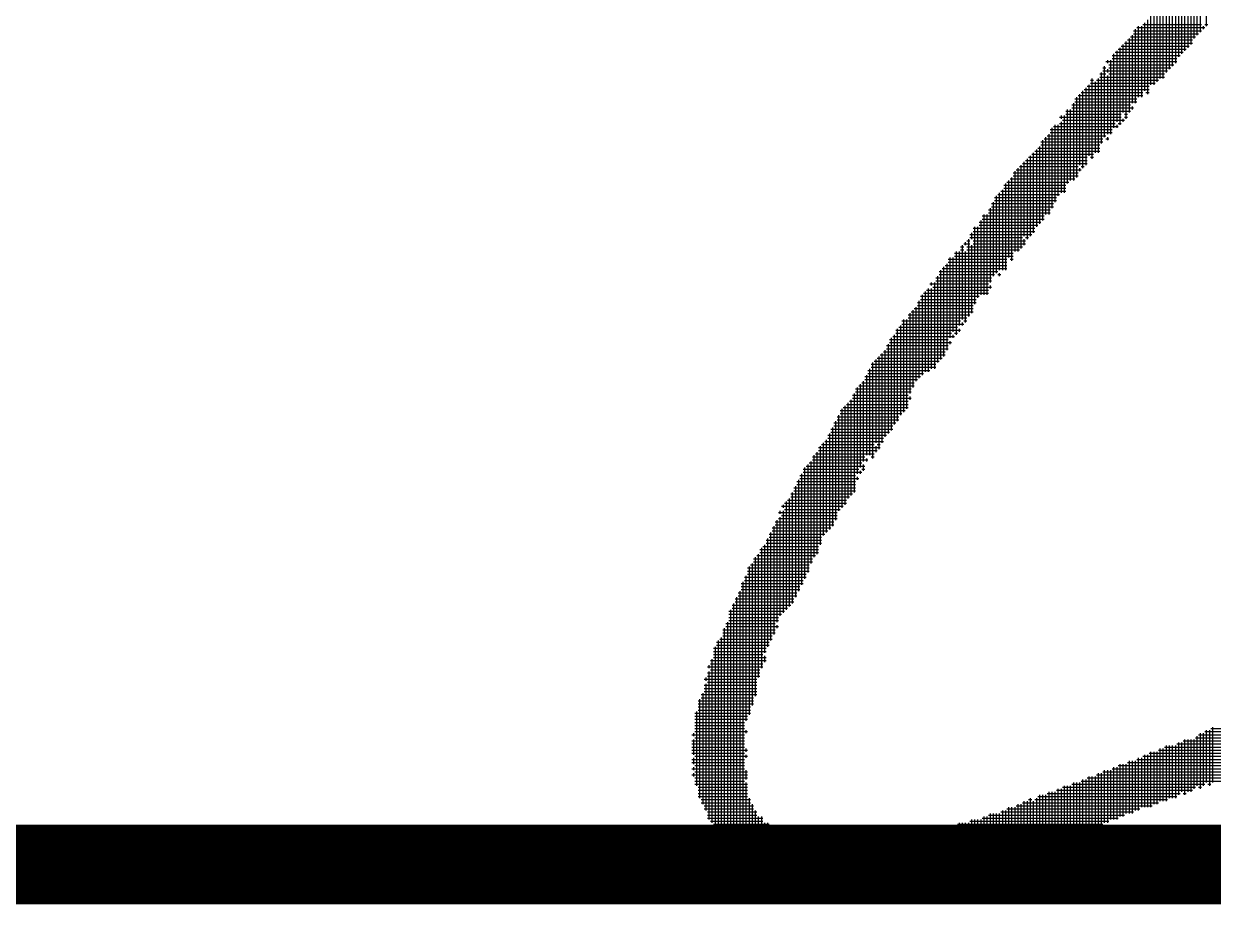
# Model space of a CAD drawing. Header units: feet. Extents: x 0 to 169200, y 0 to 119800.
# Drawn here: x 114806 to 115405, y 6180 to 6623 of the extents above; entities that cross this region are included whole.
import ezdxf
from ezdxf.enums import TextEntityAlignment as Align

# ---------------------------------------------------------------- set-up
doc = ezdxf.new("R2010")
doc.units = ezdxf.units.FT
doc.header["$LTSCALE"] = 1100
doc.header["$MEASUREMENT"] = 0
for name, color, linetype in [('CX-BORD-LIN1', 4, 'CONTINUOUS'), ('CX-BORD-LIN2', 3, 'CONTINUOUS'), ('CX-BORD-TEX2', 7, 'CONTINUOUS'), ('CX-BORD-TEX3', 6, 'CONTINUOUS'), ('CX-MISC', 2, 'CONTINUOUS')]:
    doc.layers.add(name, color=color, linetype=linetype)
doc.styles.add('TB_TEXT', font='')
doc.styles.add('TB_WBTXT', font='')
doc.styles.add('TB_WMTXT', font='')
doc.styles.get('TB_TEXT').set_extended_font_data('DotumChe')
doc.styles.get('TB_WBTXT').set_extended_font_data('Dotum')
doc.styles.get('TB_WMTXT').set_extended_font_data('DotumChe')

# ---------------------------------------------------------------- blocks, each defined once
blk = doc.blocks.new('CXBLKA1-KHCA')
at = {"layer": 'CX-BORD-LIN1', "const_width": 0.2}
blk.add_lwpolyline([(558, 6), (270, 6)], dxfattribs=at)
at = {"layer": 'CX-BORD-LIN1', "style": 'TB_TEXT'}
for tag, p in [('TR_RCON5', (342.3033, 33)), ('TR_RCON4', (342.3033, 27)), ('TR_RCON3', (342.3033, 21)), ('TR_RCON2', (342.3033, 15)), ('TR_RCON1', (342.3033, 9))]:
    blk.add_attdef(tag, text='', height=3.5, dxfattribs=at).set_placement(p, align=Align.MIDDLE_LEFT)
for tag, height, p in [('TR_DGN5', 3.5, (451.1185, 33)), ('TR_CHK5', 3.5, (491.1185, 33)), ('TR_RDAT5', 3.5, (317.5, 33)), ('TR_APP5', 3.5, (531.1185, 33)), ('TR_RNUM5', 3, (285.1051, 32.6366)), ('TR_DGN4', 3.5, (451.1185, 27)), ('TR_CHK4', 3.5, (491.1185, 27)), ('TR_RDAT4', 3.5, (317.5, 27)), ('TR_APP4', 3.5, (531.1185, 27)), ('TR_RNUM4', 3, (285.1051, 26.6366)), ('TR_DGN3', 3.5, (451.1185, 21)), ('TR_CHK3', 3.5, (491.1185, 21)), ('TR_RDAT3', 3.5, (317.5, 21)), ('TR_APP3', 3.5, (531.1185, 21)), ('TR_RNUM3', 3, (285.1051, 20.6366)), ('TR_DGN2', 3.5, (451.1185, 15)), ('TR_CHK2', 3.5, (491.1185, 15)), ('TR_RDAT2', 3.5, (317.5, 15)), ('TR_APP2', 3.5, (531.1185, 15)), ('TR_RNUM2', 3, (285.1051, 14.6366)), ('TR_DGN1', 3.5, (451.1185, 9)), ('TR_CHK1', 3.5, (491.1185, 9)), ('TR_RDAT1', 3.5, (317.5, 9)), ('TR_APP1', 3.5, (531.1185, 9)), ('TR_RNUM1', 3, (285.1051, 8.6366))]:
    blk.add_attdef(tag, text='', height=height, dxfattribs=at).set_placement(p, align=Align.MIDDLE_CENTER)
at = {"layer": 'CX-BORD-LIN2', "style": 'TB_TEXT'}
blk.add_attdef('TD_VERSION', text='', height=3, rotation=90, dxfattribs=at).set_placement((800.5, 48.0149), align=Align.MIDDLE_CENTER)
at = {"layer": 'CX-BORD-TEX2', "style": 'TB_WMTXT'}
for tag, height, p in [('TB_CNAME', 5, (15.3448, 531.8324)), ('TB_CSCOP', 4, (16.6346, 523.8324))]:
    blk.add_attdef(tag, text='', height=height, dxfattribs=at).set_placement(p, align=Align.BOTTOM_LEFT)
at = {"layer": 'CX-BORD-TEX2', "style": 'TB_WBTXT'}
for tag, height, p in [('TB_MTITIL', 10, (398, 533.3264)), ('TB_STITL', 7, (398, 518.3264))]:
    blk.add_attdef(tag, text='', height=height, dxfattribs=at).set_placement(p, align=Align.MIDDLE_CENTER)
at = {"layer": 'CX-BORD-TEX3', "style": 'TB_TEXT'}
for tag, height, p in [('TD_LNDST', 4.5, (215, 31.5)), ('TD_DSECT', 4.5, (605.5, 31.5)), ('TD_DDIST', 4.5, (654.5, 31.5)), ('TD_DNAME_TOP', 4.5, (755, 27.957)), ('TD_CSECT', 4.5, (605.5, 22.5)), ('TD_CDIST', 4.5, (654.5, 22.5)), ('TD_DNAME_MAIN', 4.5, (755, 21.4731)), ('TD_DNAME_BOT', 3, (755, 15.2489)), ('TD_HSCAL', 4.5, (620.8841, 13.7484)), ('TD_VSCAL', 4.5, (656.8615, 13.7484)), ('TD_CCOMP', 4.5, (215, 13.5927)), ('TD_CSTEP', 4.5, (250.744, 5.125)), ('TD_FIELD', 4.5, (180, 5.125)), ('TD_DWGNO', 4.5, (755, 5.0017)), ('TD_DWGCODE', 4.5, (637, 4.7908))]:
    blk.add_attdef(tag, text='', height=height, dxfattribs=at).set_placement(p, align=Align.MIDDLE_CENTER)
for tag, height, width, p in [('TD_DCOMP', 4.5, 0.95, (215, 22.5875)), ('TD_CNAME', 5, 0.78, (65, 7.5956))]:
    blk.add_attdef(tag, text='', height=height, dxfattribs=dict(at, width=width)).set_placement(p, align=Align.MIDDLE_CENTER)
blk = doc.blocks.new('CXGLOGO-싸인2')
at = {"layer": 'CX-MISC'}
for p, q in [((9631.273, -1061.391), (9631.273, -1063.257)), ((9630.962, -1061.857), (9630.962, -1063.568)), ((9631.039, -1061.702), (9631.039, -1063.49)), ((9631.117, -1061.624), (9631.117, -1063.413)), ((9630.651, -1062.091), (9630.651, -1063.957)), ((9630.728, -1062.091), (9630.728, -1063.879)), ((9630.806, -1061.935), (9630.806, -1063.801)), ((9630.884, -1061.935), (9630.884, -1063.724)), ((9630.262, -1062.48), (9630.262, -1064.424)), ((9630.34, -1062.402), (9630.34, -1064.346)), ((9630.417, -1062.402), (9630.417, -1064.268)), ((9630.495, -1062.324), (9630.495, -1064.19)), ((9630.573, -1062.246), (9630.573, -1064.035)), ((9630.029, -1062.713), (9630.029, -1064.657)), ((9630.106, -1062.713), (9630.106, -1064.579)), ((9630.184, -1062.557), (9630.184, -1064.579)), ((9629.873, -1062.946), (9629.873, -1064.735)), ((9629.951, -1062.868), (9629.951, -1064.735)), ((9629.445, -1063.374), (9631.156, -1063.374)), ((9629.484, -1063.335), (9629.484, -1065.201)), ((9629.523, -1063.296), (9631.234, -1063.296)), ((9629.562, -1063.257), (9629.562, -1065.046)), ((9629.64, -1063.257), (9629.64, -1065.046)), ((9629.679, -1063.218), (9631.156, -1063.218)), ((9629.718, -1063.179), (9629.718, -1064.89)), ((9629.795, -1063.102), (9629.795, -1064.968)), ((9631.195, -1063.257), (9631.195, -1063.335)), ((9631.234, -1063.218), (9631.312, -1063.218)), ((9629.251, -1063.646), (9629.251, -1065.59)), ((9629.29, -1063.607), (9630.923, -1063.607)), ((9629.329, -1063.568), (9629.329, -1065.434)), ((9629.368, -1063.529), (9631.001, -1063.529)), ((9629.407, -1063.49), (9629.407, -1065.201)), ((9629.445, -1063.452), (9631.078, -1063.452)), ((9628.94, -1063.957), (9628.94, -1065.823)), ((9628.979, -1063.918), (9630.69, -1063.918)), ((9629.018, -1063.879), (9629.018, -1065.668)), ((9629.057, -1063.84), (9630.767, -1063.84)), ((9629.095, -1063.801), (9629.095, -1065.745)), ((9629.134, -1063.763), (9630.845, -1063.763)), ((9629.173, -1063.724), (9629.173, -1065.434)), ((9629.212, -1063.685), (9630.923, -1063.685)), ((9628.707, -1064.268), (9628.707, -1066.057)), ((9628.746, -1064.151), (9630.534, -1064.151)), ((9628.784, -1064.113), (9628.784, -1064.19)), ((9628.823, -1064.229), (9630.456, -1064.229)), ((9628.862, -1064.113), (9628.862, -1065.979)), ((9628.901, -1063.996), (9630.612, -1063.996)), ((9628.901, -1064.074), (9630.534, -1064.074)), ((9628.396, -1064.579), (9628.396, -1066.601)), ((9628.551, -1064.579), (9628.551, -1066.445)), ((9628.59, -1064.462), (9628.746, -1064.462)), ((9628.59, -1064.54), (9630.223, -1064.54)), ((9628.629, -1064.424), (9628.629, -1066.212)), ((9628.668, -1064.307), (9628.746, -1064.307)), ((9628.668, -1064.385), (9630.301, -1064.385)), ((9628.784, -1064.346), (9628.784, -1064.424)), ((9628.784, -1064.501), (9628.784, -1065.979)), ((9628.823, -1064.307), (9630.379, -1064.307)), ((9628.823, -1064.462), (9630.223, -1064.462)), ((9628.201, -1064.851), (9629.834, -1064.851)), ((9628.24, -1064.812), (9628.24, -1066.756)), ((9628.279, -1064.773), (9629.834, -1064.773)), ((9628.318, -1064.735), (9628.318, -1066.523)), ((9628.357, -1064.618), (9628.435, -1064.618)), ((9628.357, -1064.696), (9629.99, -1064.696)), ((9628.473, -1064.657), (9628.473, -1066.445)), ((9628.512, -1064.618), (9630.067, -1064.618)), ((9627.968, -1065.085), (9629.523, -1065.085)), ((9627.968, -1065.162), (9629.523, -1065.162)), ((9628.007, -1065.046), (9628.007, -1067.067)), ((9628.046, -1065.007), (9629.679, -1065.007)), ((9628.085, -1064.968), (9628.085, -1066.756)), ((9628.123, -1064.929), (9629.679, -1064.929)), ((9628.162, -1064.89), (9628.162, -1066.834)), ((9629.756, -1064.929), (9629.834, -1064.929)), ((9627.735, -1065.396), (9629.368, -1065.396)), ((9627.735, -1065.473), (9629.134, -1065.473)), ((9627.774, -1065.357), (9627.774, -1067.223)), ((9627.851, -1065.357), (9627.851, -1067.145)), ((9627.89, -1065.24), (9629.368, -1065.24)), ((9627.89, -1065.318), (9629.445, -1065.318)), ((9627.929, -1065.201), (9627.929, -1067.145)), ((9629.212, -1065.473), (9629.29, -1065.473)), ((9629.407, -1065.279), (9629.407, -1065.357)), ((9627.463, -1065.745), (9627.463, -1067.689)), ((9627.54, -1065.745), (9627.54, -1067.534)), ((9627.579, -1065.551), (9629.134, -1065.551)), ((9627.579, -1065.707), (9628.979, -1065.707)), ((9627.618, -1065.512), (9627.618, -1065.59)), ((9627.618, -1065.668), (9627.618, -1067.456)), ((9627.657, -1065.629), (9629.212, -1065.629)), ((9627.696, -1065.512), (9627.696, -1067.456)), ((9629.018, -1065.745), (9629.018, -1065.823)), ((9629.057, -1065.707), (9629.134, -1065.707)), ((9629.173, -1065.59), (9629.173, -1065.668)), ((9629.212, -1065.551), (9629.29, -1065.551)), ((9627.229, -1066.057), (9627.229, -1068.001)), ((9627.268, -1066.018), (9628.746, -1066.018)), ((9627.307, -1065.979), (9627.307, -1068.001)), ((9627.346, -1065.862), (9628.901, -1065.862)), ((9627.346, -1065.94), (9628.901, -1065.94)), ((9627.385, -1065.823), (9627.385, -1067.845)), ((9627.424, -1065.784), (9629.057, -1065.784)), ((9628.784, -1066.057), (9628.784, -1066.134)), ((9626.996, -1066.368), (9626.996, -1068.312)), ((9627.035, -1066.329), (9628.59, -1066.329)), ((9627.074, -1066.29), (9627.074, -1068.234)), ((9627.113, -1066.173), (9628.668, -1066.173)), ((9627.113, -1066.251), (9628.59, -1066.251)), ((9627.151, -1066.134), (9627.151, -1068.156)), ((9627.19, -1066.095), (9628.668, -1066.095)), ((9628.746, -1066.095), (9628.823, -1066.095)), ((9626.724, -1066.64), (9628.279, -1066.64)), ((9626.763, -1066.601), (9626.763, -1068.623)), ((9626.802, -1066.562), (9628.279, -1066.562)), ((9626.84, -1066.523), (9626.84, -1068.545)), ((9626.879, -1066.484), (9628.435, -1066.484)), ((9626.918, -1066.445), (9626.918, -1068.467)), ((9626.957, -1066.406), (9628.59, -1066.406)), ((9628.357, -1066.562), (9628.435, -1066.562)), ((9626.413, -1066.951), (9628.046, -1066.951)), ((9626.452, -1066.912), (9626.452, -1068.934)), ((9626.491, -1066.873), (9628.123, -1066.873)), ((9626.529, -1066.834), (9626.529, -1068.934)), ((9626.568, -1066.795), (9628.046, -1066.795)), ((9626.607, -1066.756), (9626.607, -1068.856)), ((9626.646, -1066.717), (9628.279, -1066.717)), ((9626.685, -1066.679), (9626.685, -1068.545)), ((9628.085, -1066.834), (9628.085, -1066.912)), ((9628.123, -1066.795), (9628.201, -1066.795)), ((9626.179, -1067.262), (9627.735, -1067.262)), ((9626.218, -1067.223), (9626.218, -1069.4)), ((9626.257, -1067.184), (9627.812, -1067.184)), ((9626.296, -1067.145), (9626.296, -1069.089)), ((9626.335, -1067.106), (9627.968, -1067.106)), ((9626.374, -1067.067), (9626.374, -1069.167)), ((9626.413, -1067.029), (9628.046, -1067.029)), ((9625.946, -1067.573), (9627.501, -1067.573)), ((9625.985, -1067.534), (9625.985, -1069.478)), ((9626.024, -1067.495), (9627.579, -1067.495)), ((9626.063, -1067.456), (9626.063, -1069.4)), ((9626.102, -1067.417), (9627.735, -1067.417)), ((9626.141, -1067.378), (9626.141, -1069.4)), ((9626.179, -1067.34), (9627.735, -1067.34)), ((9625.83, -1067.845), (9625.83, -1069.711)), ((9625.868, -1067.728), (9627.424, -1067.728)), ((9625.868, -1067.806), (9627.424, -1067.806)), ((9625.907, -1067.689), (9625.907, -1069.556)), ((9625.946, -1067.651), (9627.501, -1067.651)), ((9625.596, -1068.156), (9625.596, -1070.022)), ((9625.635, -1068.039), (9627.19, -1068.039)), ((9625.635, -1068.117), (9627.19, -1068.117)), ((9625.674, -1068.001), (9625.674, -1070.022)), ((9625.752, -1068.001), (9625.752, -1070.022)), ((9625.791, -1067.884), (9627.346, -1067.884)), ((9625.791, -1067.962), (9627.346, -1067.962)), ((9625.363, -1068.467), (9625.363, -1068.623)), ((9625.402, -1068.35), (9626.957, -1068.35)), ((9625.402, -1068.428), (9626.957, -1068.428)), ((9625.441, -1068.312), (9625.441, -1070.256)), ((9625.519, -1068.312), (9625.519, -1070.1)), ((9625.557, -1068.195), (9627.113, -1068.195)), ((9625.557, -1068.273), (9627.035, -1068.273)), ((9625.169, -1068.739), (9625.324, -1068.739)), ((9625.207, -1068.7), (9625.207, -1068.778)), ((9625.246, -1068.661), (9625.324, -1068.661)), ((9625.285, -1068.623), (9625.285, -1070.567)), ((9625.324, -1068.506), (9626.879, -1068.506)), ((9625.324, -1068.584), (9626.646, -1068.584)), ((9625.402, -1068.661), (9626.724, -1068.661)), ((9625.402, -1068.739), (9626.724, -1068.739)), ((9626.685, -1068.623), (9626.685, -1068.778)), ((9626.724, -1068.584), (9626.802, -1068.584)), ((9624.935, -1068.973), (9626.413, -1068.973)), ((9624.935, -1069.05), (9626.413, -1069.05)), ((9624.974, -1068.934), (9624.974, -1071.033)), ((9625.052, -1068.934), (9625.052, -1070.8)), ((9625.091, -1068.817), (9625.169, -1068.817)), ((9625.091, -1068.895), (9625.169, -1068.895)), ((9625.13, -1068.778), (9625.13, -1070.644)), ((9625.207, -1068.934), (9625.207, -1070.722)), ((9625.246, -1068.817), (9626.646, -1068.817)), ((9625.246, -1068.895), (9626.568, -1068.895)), ((9625.363, -1068.778), (9625.363, -1070.489)), ((9624.624, -1069.361), (9626.257, -1069.361)), ((9624.663, -1069.322), (9624.663, -1071.577)), ((9624.702, -1069.284), (9626.257, -1069.284)), ((9624.741, -1069.245), (9624.741, -1071.422)), ((9624.78, -1069.128), (9626.257, -1069.128)), ((9624.78, -1069.206), (9626.257, -1069.206)), ((9624.819, -1069.089), (9624.819, -1071.111)), ((9624.896, -1069.089), (9624.896, -1070.955)), ((9626.335, -1069.128), (9626.413, -1069.128)), ((9624.469, -1069.595), (9625.868, -1069.595)), ((9624.508, -1069.556), (9624.508, -1071.733)), ((9624.547, -1069.439), (9626.024, -1069.439)), ((9624.547, -1069.517), (9625.946, -1069.517)), ((9624.585, -1069.4), (9624.585, -1071.655)), ((9626.024, -1069.517), (9626.102, -1069.517)), ((9626.063, -1069.478), (9626.063, -1069.556)), ((9624.197, -1069.945), (9624.197, -1071.966)), ((9624.235, -1069.906), (9625.791, -1069.906)), ((9624.274, -1069.867), (9624.274, -1071.966)), ((9624.313, -1069.75), (9625.791, -1069.75)), ((9624.352, -1069.711), (9624.352, -1069.789)), ((9624.352, -1069.867), (9624.352, -1071.889)), ((9624.391, -1069.828), (9625.868, -1069.828)), ((9624.43, -1069.711), (9624.43, -1071.889)), ((9624.469, -1069.672), (9625.868, -1069.672)), ((9625.83, -1069.789), (9625.83, -1069.867)), ((9624.002, -1070.217), (9625.48, -1070.217)), ((9624.041, -1070.178), (9624.041, -1072.122)), ((9624.08, -1070.061), (9625.557, -1070.061)), ((9624.08, -1070.139), (9625.48, -1070.139)), ((9624.119, -1070.022), (9624.119, -1072.044)), ((9624.158, -1069.983), (9625.791, -1069.983)), ((9623.769, -1070.528), (9625.324, -1070.528)), ((9623.808, -1070.489), (9623.808, -1072.511)), ((9623.847, -1070.45), (9625.402, -1070.45)), ((9623.886, -1070.411), (9623.886, -1072.355)), ((9623.924, -1070.372), (9625.402, -1070.372)), ((9623.963, -1070.333), (9623.963, -1072.2)), ((9624.002, -1070.294), (9625.402, -1070.294)), ((9623.536, -1070.839), (9625.013, -1070.839)), ((9623.575, -1070.8), (9623.575, -1073.055)), ((9623.613, -1070.683), (9625.091, -1070.683)), ((9623.613, -1070.761), (9625.169, -1070.761)), ((9623.652, -1070.644), (9623.652, -1072.977)), ((9623.73, -1070.644), (9623.73, -1072.899)), ((9623.769, -1070.605), (9625.246, -1070.605)), ((9625.13, -1070.722), (9625.13, -1070.8)), ((9625.169, -1070.683), (9625.246, -1070.683)), ((9623.302, -1071.15), (9624.78, -1071.15)), ((9623.341, -1071.111), (9623.341, -1073.444)), ((9623.38, -1071.072), (9624.935, -1071.072)), ((9623.419, -1071.033), (9623.419, -1073.288)), ((9623.458, -1070.917), (9625.091, -1070.917)), ((9623.458, -1070.994), (9624.858, -1070.994)), ((9623.497, -1070.878), (9623.497, -1073.21)), ((9624.896, -1071.033), (9624.896, -1071.111)), ((9624.935, -1070.994), (9625.013, -1070.994)), ((9625.052, -1070.878), (9625.052, -1070.955)), ((9623.147, -1071.461), (9624.702, -1071.461)), ((9623.186, -1071.422), (9623.186, -1073.599)), ((9623.225, -1071.305), (9624.78, -1071.305)), ((9623.225, -1071.383), (9624.78, -1071.383)), ((9623.263, -1071.266), (9623.263, -1073.521)), ((9623.302, -1071.228), (9624.858, -1071.228)), ((9624.819, -1071.189), (9624.819, -1071.266)), ((9622.875, -1071.733), (9622.875, -1074.144)), ((9622.914, -1071.694), (9624.547, -1071.694)), ((9622.952, -1071.655), (9622.952, -1073.755)), ((9622.991, -1071.616), (9624.624, -1071.616)), ((9623.03, -1071.577), (9623.03, -1073.91)), ((9623.069, -1071.539), (9624.702, -1071.539)), ((9623.108, -1071.5), (9623.108, -1073.755)), ((9622.719, -1072.044), (9622.719, -1074.066)), ((9622.758, -1071.927), (9624.313, -1071.927)), ((9622.758, -1072.005), (9624.158, -1072.005)), ((9622.797, -1071.889), (9622.797, -1074.066)), ((9622.836, -1071.772), (9624.469, -1071.772)), ((9622.836, -1071.85), (9624.469, -1071.85)), ((9622.486, -1072.355), (9622.486, -1074.532)), ((9622.525, -1072.316), (9623.924, -1072.316)), ((9622.564, -1072.277), (9622.564, -1074.377)), ((9622.603, -1072.238), (9623.924, -1072.238)), ((9622.641, -1072.2), (9622.641, -1074.221)), ((9622.68, -1072.083), (9624.08, -1072.083)), ((9622.68, -1072.161), (9624.002, -1072.161)), ((9622.369, -1072.549), (9623.769, -1072.549)), ((9622.369, -1072.627), (9623.847, -1072.627)), ((9622.408, -1072.511), (9622.408, -1074.999)), ((9622.447, -1072.394), (9623.847, -1072.394)), ((9622.447, -1072.472), (9623.847, -1072.472)), ((9623.808, -1072.588), (9623.808, -1072.666)), ((9622.058, -1072.938), (9623.691, -1072.938)), ((9622.097, -1072.899), (9622.097, -1075.388)), ((9622.136, -1072.861), (9623.769, -1072.861)), ((9622.175, -1072.822), (9622.175, -1075.31)), ((9622.214, -1072.783), (9623.769, -1072.783)), ((9622.253, -1072.744), (9622.253, -1075.154)), ((9622.291, -1072.705), (9623.769, -1072.705)), ((9622.33, -1072.666), (9622.33, -1075.077)), ((9621.903, -1073.249), (9623.458, -1073.249)), ((9621.942, -1073.21), (9621.942, -1075.699)), ((9621.98, -1073.094), (9623.536, -1073.094)), ((9621.98, -1073.172), (9623.536, -1073.172)), ((9622.019, -1073.055), (9622.019, -1075.465)), ((9622.058, -1073.016), (9623.613, -1073.016)), ((9621.747, -1073.56), (9623.225, -1073.56)), ((9621.786, -1073.521), (9621.786, -1075.932)), ((9621.825, -1073.405), (9623.38, -1073.405)), ((9621.825, -1073.483), (9623.302, -1073.483)), ((9621.864, -1073.366), (9621.864, -1075.854)), ((9621.903, -1073.327), (9623.38, -1073.327)), ((9621.553, -1073.833), (9621.553, -1076.321)), ((9621.592, -1073.794), (9622.914, -1073.794)), ((9621.631, -1073.755), (9621.631, -1076.088)), ((9621.669, -1073.716), (9623.147, -1073.716)), ((9621.708, -1073.677), (9621.708, -1076.01)), ((9621.747, -1073.638), (9623.147, -1073.638)), ((9622.952, -1073.833), (9622.952, -1073.988)), ((9622.991, -1073.794), (9623.069, -1073.794)), ((9621.358, -1074.105), (9622.68, -1074.105)), ((9621.397, -1074.066), (9621.397, -1076.632)), ((9621.436, -1074.027), (9622.914, -1074.027)), ((9621.475, -1073.988), (9621.475, -1076.554)), ((9621.514, -1073.871), (9623.069, -1073.871)), ((9621.514, -1073.949), (9622.991, -1073.949)), ((9622.719, -1074.144), (9622.719, -1074.221)), ((9622.836, -1074.105), (9622.914, -1074.105)), ((9621.125, -1074.416), (9622.525, -1074.416)), ((9621.164, -1074.377), (9621.164, -1077.176)), ((9621.203, -1074.338), (9622.68, -1074.338)), ((9621.242, -1074.299), (9621.242, -1077.021)), ((9621.281, -1074.26), (9622.603, -1074.26)), ((9621.319, -1074.221), (9621.319, -1076.787)), ((9621.358, -1074.182), (9622.758, -1074.182)), ((9622.564, -1074.455), (9622.564, -1074.532)), ((9622.603, -1074.416), (9622.68, -1074.416)), ((9622.641, -1074.299), (9622.641, -1074.455)), ((9620.97, -1074.727), (9622.447, -1074.727)), ((9621.008, -1074.688), (9621.008, -1077.487)), ((9621.047, -1074.571), (9622.447, -1074.571)), ((9621.047, -1074.649), (9622.525, -1074.649)), ((9621.086, -1074.532), (9621.086, -1077.332)), ((9621.125, -1074.493), (9622.603, -1074.493)), ((9622.486, -1074.61), (9622.486, -1074.688)), ((9620.814, -1075.038), (9622.369, -1075.038)), ((9620.853, -1074.999), (9620.853, -1077.798)), ((9620.892, -1074.882), (9622.447, -1074.882)), ((9620.892, -1074.96), (9622.447, -1074.96)), ((9620.931, -1074.843), (9620.931, -1077.643)), ((9620.97, -1074.805), (9622.447, -1074.805)), ((9620.581, -1075.349), (9622.136, -1075.349)), ((9620.62, -1075.31), (9620.62, -1075.388)), ((9620.659, -1075.271), (9622.214, -1075.271)), ((9620.697, -1075.232), (9620.697, -1077.954)), ((9620.736, -1075.193), (9622.214, -1075.193)), ((9620.775, -1075.154), (9620.775, -1077.876)), ((9620.814, -1075.116), (9622.291, -1075.116)), ((9620.503, -1075.504), (9621.98, -1075.504)), ((9620.542, -1075.465), (9620.542, -1075.543)), ((9620.542, -1075.621), (9620.542, -1078.109)), ((9620.581, -1075.582), (9621.98, -1075.582)), ((9620.62, -1075.465), (9620.62, -1078.032)), ((9620.659, -1075.427), (9622.058, -1075.427)), ((9620.347, -1075.893), (9621.825, -1075.893)), ((9620.386, -1075.854), (9620.386, -1078.576)), ((9620.425, -1075.738), (9621.903, -1075.738)), ((9620.425, -1075.815), (9621.903, -1075.815)), ((9620.464, -1075.699), (9620.464, -1078.265)), ((9620.503, -1075.66), (9621.98, -1075.66)), ((9620.192, -1076.204), (9621.592, -1076.204)), ((9620.231, -1076.165), (9620.231, -1078.887)), ((9620.27, -1076.049), (9621.669, -1076.049)), ((9620.27, -1076.126), (9621.592, -1076.126)), ((9620.309, -1076.01), (9620.309, -1078.731)), ((9620.347, -1075.971), (9621.747, -1075.971)), ((9619.998, -1076.554), (9619.998, -1079.665)), ((9620.036, -1076.437), (9621.514, -1076.437)), ((9620.036, -1076.515), (9621.514, -1076.515)), ((9620.075, -1076.399), (9620.075, -1079.431)), ((9620.114, -1076.36), (9621.514, -1076.36)), ((9620.153, -1076.321), (9620.153, -1079.042)), ((9620.192, -1076.282), (9621.592, -1076.282)), ((9619.803, -1076.826), (9621.281, -1076.826)), ((9619.842, -1076.787), (9619.842, -1080.364)), ((9619.881, -1076.671), (9621.358, -1076.671)), ((9619.881, -1076.749), (9621.358, -1076.749)), ((9619.92, -1076.632), (9619.92, -1080.131)), ((9619.959, -1076.593), (9621.436, -1076.593)), ((9619.648, -1077.137), (9621.203, -1077.137)), ((9619.687, -1077.098), (9619.687, -1080.753)), ((9619.725, -1076.904), (9621.281, -1076.904)), ((9619.725, -1076.982), (9621.281, -1076.982)), ((9619.725, -1077.06), (9621.203, -1077.06)), ((9619.764, -1076.865), (9619.764, -1080.598)), ((9619.57, -1077.293), (9621.125, -1077.293)), ((9619.57, -1077.371), (9621.047, -1077.371)), ((9619.57, -1077.448), (9621.047, -1077.448)), ((9619.609, -1077.254), (9619.609, -1084.019)), ((9619.648, -1077.215), (9621.125, -1077.215)), ((9619.414, -1077.682), (9620.892, -1077.682)), ((9619.453, -1077.643), (9619.453, -1083.864)), ((9619.492, -1077.526), (9620.97, -1077.526)), ((9619.492, -1077.604), (9620.97, -1077.604)), ((9619.531, -1077.487), (9619.531, -1083.941)), ((9619.259, -1077.993), (9620.659, -1077.993)), ((9619.298, -1077.954), (9619.298, -1083.786)), ((9619.337, -1077.837), (9620.814, -1077.837)), ((9619.337, -1077.915), (9620.736, -1077.915)), ((9619.375, -1077.798), (9619.375, -1083.864)), ((9619.414, -1077.759), (9620.892, -1077.759)), ((9619.181, -1078.304), (9620.425, -1078.304)), ((9619.22, -1078.265), (9619.22, -1083.708)), ((9619.259, -1078.07), (9620.581, -1078.07)), ((9619.259, -1078.148), (9620.503, -1078.148)), ((9619.259, -1078.226), (9620.503, -1078.226)), ((9620.464, -1078.343), (9620.464, -1078.42)), ((9619.103, -1078.459), (9620.425, -1078.459)), ((9619.103, -1078.537), (9620.425, -1078.537)), ((9619.103, -1078.615), (9620.347, -1078.615)), ((9619.142, -1078.42), (9619.142, -1083.63)), ((9619.181, -1078.381), (9620.503, -1078.381)), ((9618.87, -1078.926), (9620.192, -1078.926)), ((9618.909, -1078.887), (9618.909, -1083.397)), ((9618.948, -1078.77), (9620.27, -1078.77)), ((9618.948, -1078.848), (9620.27, -1078.848)), ((9618.987, -1078.731), (9618.987, -1083.475)), ((9619.026, -1078.693), (9620.347, -1078.693)), ((9619.064, -1078.654), (9619.064, -1083.63)), ((9618.792, -1079.237), (9620.192, -1079.237)), ((9618.831, -1079.198), (9618.831, -1083.319)), ((9618.87, -1079.004), (9620.192, -1079.004)), ((9618.87, -1079.081), (9620.114, -1079.081)), ((9618.87, -1079.159), (9620.192, -1079.159)), ((9620.153, -1079.12), (9620.153, -1079.276)), ((9618.715, -1079.392), (9620.114, -1079.392)), ((9618.715, -1079.548), (9620.036, -1079.548)), ((9618.753, -1079.353), (9618.753, -1079.431)), ((9618.753, -1079.509), (9618.753, -1083.241)), ((9618.792, -1079.315), (9620.114, -1079.315)), ((9618.792, -1079.47), (9620.036, -1079.47)), ((9618.637, -1079.703), (9619.959, -1079.703)), ((9618.676, -1079.665), (9618.676, -1079.742)), ((9618.676, -1079.82), (9618.676, -1083.008)), ((9618.715, -1079.626), (9620.036, -1079.626)), ((9618.715, -1079.781), (9619.959, -1079.781)), ((9618.559, -1080.092), (9619.959, -1080.092)), ((9618.598, -1080.053), (9618.598, -1082.853)), ((9618.637, -1079.859), (9619.959, -1079.859)), ((9618.637, -1079.937), (9619.959, -1079.937)), ((9618.637, -1080.014), (9619.959, -1080.014)), ((9618.481, -1080.248), (9619.881, -1080.248)), ((9618.481, -1080.325), (9619.881, -1080.325)), ((9618.481, -1080.403), (9619.803, -1080.403)), ((9618.52, -1080.209), (9618.52, -1082.697)), ((9618.559, -1080.17), (9619.881, -1080.17)), ((9618.403, -1080.559), (9619.803, -1080.559)), ((9618.403, -1080.637), (9619.725, -1080.637)), ((9618.403, -1080.714), (9619.725, -1080.714)), ((9618.442, -1080.52), (9618.442, -1082.386)), ((9618.481, -1080.481), (9619.803, -1080.481)), ((9618.403, -1080.792), (9619.648, -1080.792)), ((9618.403, -1080.87), (9619.648, -1080.87)), ((9618.403, -1080.948), (9619.648, -1080.948)), ((9618.403, -1081.025), (9619.725, -1081.025)), ((9619.687, -1080.986), (9619.687, -1081.064)), ((9631.234, -1081.025), (9634.344, -1081.025)), ((9631.273, -1080.986), (9631.273, -1082.308)), ((9631.351, -1080.986), (9631.351, -1082.386)), ((9631.389, -1080.948), (9634.5, -1080.948)), ((9631.428, -1080.909), (9631.428, -1082.308)), ((9618.326, -1081.103), (9619.648, -1081.103)), ((9618.326, -1081.259), (9619.648, -1081.259)), ((9618.326, -1081.336), (9619.648, -1081.336)), ((9618.365, -1081.064), (9618.365, -1081.142)), ((9618.365, -1081.22), (9618.365, -1081.609)), ((9618.403, -1081.181), (9619.648, -1081.181)), ((9630.534, -1081.336), (9633.8, -1081.336)), ((9630.573, -1081.297), (9630.573, -1082.619)), ((9630.651, -1081.297), (9630.651, -1082.542)), ((9630.69, -1081.259), (9633.878, -1081.259)), ((9630.728, -1081.22), (9630.728, -1082.619)), ((9630.806, -1081.22), (9630.806, -1082.542)), ((9630.884, -1081.22), (9630.884, -1082.542)), ((9630.962, -1081.22), (9630.962, -1082.464)), ((9631.001, -1081.181), (9634.033, -1081.181)), ((9631.039, -1081.142), (9631.039, -1082.386)), ((9631.078, -1081.103), (9634.189, -1081.103)), ((9631.117, -1081.064), (9631.117, -1082.464)), ((9631.195, -1081.064), (9631.195, -1082.386)), ((9618.326, -1081.414), (9619.648, -1081.414)), ((9618.326, -1081.492), (9619.725, -1081.492)), ((9618.326, -1081.57), (9619.648, -1081.57)), ((9619.687, -1081.453), (9619.687, -1081.531)), ((9619.687, -1081.609), (9619.687, -1081.686)), ((9629.718, -1081.609), (9629.718, -1082.93)), ((9629.795, -1081.609), (9629.795, -1082.93)), ((9629.834, -1081.57), (9633.1, -1081.57)), ((9629.873, -1081.531), (9629.873, -1082.93)), ((9629.951, -1081.531), (9629.951, -1082.853)), ((9630.029, -1081.531), (9630.029, -1082.853)), ((9630.067, -1081.492), (9633.489, -1081.492)), ((9630.106, -1081.453), (9630.106, -1082.775)), ((9630.184, -1081.453), (9630.184, -1082.775)), ((9630.223, -1081.414), (9633.644, -1081.414)), ((9630.262, -1081.375), (9630.262, -1082.775)), ((9630.34, -1081.375), (9630.34, -1082.697)), ((9630.417, -1081.375), (9630.417, -1082.697)), ((9630.495, -1081.375), (9630.495, -1082.697)), ((9618.326, -1081.725), (9619.648, -1081.725)), ((9618.326, -1081.803), (9619.648, -1081.803)), ((9618.365, -1081.686), (9618.365, -1081.842)), ((9618.365, -1081.92), (9618.365, -1081.997)), ((9618.403, -1081.647), (9619.725, -1081.647)), ((9618.403, -1081.881), (9619.648, -1081.881)), ((9628.94, -1081.92), (9628.94, -1083.241)), ((9629.018, -1081.92), (9629.018, -1083.241)), ((9629.057, -1081.881), (9632.556, -1081.881)), ((9629.095, -1081.842), (9629.095, -1083.164)), ((9629.173, -1081.842), (9629.173, -1083.164)), ((9629.251, -1081.842), (9629.251, -1083.086)), ((9629.29, -1081.803), (9632.634, -1081.803)), ((9629.329, -1081.764), (9629.329, -1083.086)), ((9629.407, -1081.764), (9629.407, -1083.086)), ((9629.484, -1081.764), (9629.484, -1083.008)), ((9629.523, -1081.725), (9632.711, -1081.725)), ((9629.562, -1081.686), (9629.562, -1083.008)), ((9629.64, -1081.686), (9629.64, -1082.93)), ((9629.679, -1081.647), (9632.945, -1081.647)), ((9618.326, -1081.958), (9619.648, -1081.958)), ((9618.326, -1082.114), (9619.725, -1082.114)), ((9618.365, -1082.075), (9618.365, -1082.153)), ((9618.403, -1082.036), (9619.725, -1082.036)), ((9618.403, -1082.192), (9619.725, -1082.192)), ((9619.687, -1081.997), (9619.687, -1082.231)), ((9628.162, -1082.231), (9628.162, -1083.553)), ((9628.24, -1082.231), (9628.24, -1083.553)), ((9628.279, -1082.192), (9631.934, -1082.192)), ((9628.318, -1082.153), (9628.318, -1083.553)), ((9628.396, -1082.153), (9628.396, -1083.475)), ((9628.473, -1082.153), (9628.473, -1083.475)), ((9628.512, -1082.114), (9632.089, -1082.114)), ((9628.551, -1082.075), (9628.551, -1083.397)), ((9628.629, -1082.075), (9628.629, -1083.397)), ((9628.668, -1082.036), (9632.323, -1082.036)), ((9628.707, -1081.997), (9628.707, -1083.319)), ((9628.784, -1081.997), (9628.784, -1083.319)), ((9628.862, -1081.997), (9628.862, -1083.241)), ((9628.901, -1081.958), (9632.478, -1081.958)), ((9618.403, -1082.269), (9619.648, -1082.269)), ((9618.403, -1082.347), (9619.725, -1082.347)), ((9618.481, -1082.425), (9619.725, -1082.425)), ((9618.481, -1082.503), (9619.725, -1082.503)), ((9619.687, -1082.308), (9619.687, -1084.097)), ((9627.307, -1082.542), (9627.307, -1084.019)), ((9627.385, -1082.542), (9627.385, -1083.941)), ((9627.463, -1082.542), (9627.463, -1083.786)), ((9627.501, -1082.503), (9630.923, -1082.503)), ((9627.54, -1082.464), (9627.54, -1083.864)), ((9627.618, -1082.464), (9627.618, -1083.864)), ((9627.657, -1082.425), (9631.001, -1082.425)), ((9627.696, -1082.386), (9627.696, -1083.786)), ((9627.774, -1082.386), (9627.774, -1083.708)), ((9627.851, -1082.386), (9627.851, -1083.708)), ((9627.89, -1082.347), (9631.234, -1082.347)), ((9627.929, -1082.308), (9627.929, -1083.63)), ((9628.007, -1082.308), (9628.007, -1083.63)), ((9628.085, -1082.308), (9628.085, -1083.553)), ((9628.123, -1082.269), (9631.778, -1082.269)), ((9631.078, -1082.425), (9631.156, -1082.425)), ((9631.312, -1082.347), (9631.389, -1082.347)), ((9618.481, -1082.581), (9619.725, -1082.581)), ((9618.481, -1082.658), (9619.725, -1082.658)), ((9618.559, -1082.736), (9619.803, -1082.736)), ((9618.559, -1082.814), (9619.803, -1082.814)), ((9619.764, -1082.697), (9619.764, -1084.175)), ((9626.646, -1082.814), (9630.067, -1082.814)), ((9626.685, -1082.775), (9626.685, -1084.097)), ((9626.763, -1082.775), (9626.763, -1084.019)), ((9626.802, -1082.736), (9626.879, -1082.736)), ((9626.84, -1082.697), (9626.84, -1084.097)), ((9626.918, -1082.775), (9626.918, -1084.019)), ((9626.957, -1082.736), (9630.301, -1082.736)), ((9626.996, -1082.697), (9626.996, -1084.019)), ((9627.035, -1082.658), (9630.534, -1082.658)), ((9627.074, -1082.619), (9627.074, -1084.019)), ((9627.151, -1082.619), (9627.151, -1084.019)), ((9627.229, -1082.619), (9627.229, -1084.019)), ((9627.268, -1082.581), (9630.612, -1082.581)), ((9630.69, -1082.581), (9630.767, -1082.581)), ((9618.637, -1082.892), (9619.881, -1082.892)), ((9618.637, -1082.969), (9619.881, -1082.969)), ((9618.715, -1083.047), (9619.959, -1083.047)), ((9618.715, -1083.125), (9619.959, -1083.125)), ((9619.842, -1082.853), (9619.842, -1084.252)), ((9619.92, -1083.008), (9619.92, -1084.252)), ((9625.791, -1083.125), (9629.212, -1083.125)), ((9625.83, -1083.086), (9625.83, -1084.408)), ((9625.907, -1083.086), (9625.907, -1084.33)), ((9625.985, -1083.086), (9625.985, -1084.33)), ((9626.063, -1083.086), (9626.063, -1084.33)), ((9626.102, -1083.047), (9629.445, -1083.047)), ((9626.141, -1083.008), (9626.141, -1084.33)), ((9626.218, -1083.008), (9626.218, -1084.33)), ((9626.257, -1082.969), (9629.601, -1082.969)), ((9626.296, -1082.93), (9626.296, -1084.252)), ((9626.374, -1082.93), (9626.374, -1084.252)), ((9626.452, -1082.93), (9626.452, -1084.175)), ((9626.491, -1082.892), (9629.912, -1082.892)), ((9626.529, -1082.853), (9626.529, -1084.175)), ((9626.607, -1082.853), (9626.607, -1084.097)), ((9618.715, -1083.203), (9620.114, -1083.203)), ((9618.792, -1083.28), (9620.114, -1083.28)), ((9618.87, -1083.358), (9620.27, -1083.358)), ((9618.948, -1083.436), (9620.27, -1083.436)), ((9619.998, -1083.164), (9619.998, -1084.252)), ((9620.075, -1083.164), (9620.075, -1084.33)), ((9620.153, -1083.319), (9620.153, -1084.408)), ((9620.231, -1083.319), (9620.231, -1084.408)), ((9624.78, -1083.436), (9628.512, -1083.436)), ((9624.819, -1083.397), (9624.819, -1084.641)), ((9624.896, -1083.397), (9624.896, -1084.563)), ((9624.974, -1083.397), (9624.974, -1084.563)), ((9625.013, -1083.358), (9628.668, -1083.358)), ((9625.052, -1083.319), (9625.052, -1084.563)), ((9625.13, -1083.319), (9625.13, -1084.563)), ((9625.207, -1083.319), (9625.207, -1084.563)), ((9625.285, -1083.319), (9625.285, -1084.486)), ((9625.324, -1083.28), (9628.823, -1083.28)), ((9625.363, -1083.241), (9625.363, -1084.486)), ((9625.441, -1083.241), (9625.441, -1084.486)), ((9625.519, -1083.241), (9625.519, -1084.408)), ((9625.596, -1083.241), (9625.596, -1084.486)), ((9625.635, -1083.203), (9629.057, -1083.203)), ((9625.674, -1083.164), (9625.674, -1084.408)), ((9625.752, -1083.164), (9625.752, -1084.408)), ((9619.026, -1083.514), (9620.503, -1083.514)), ((9619.026, -1083.591), (9620.581, -1083.591)), ((9619.181, -1083.669), (9620.892, -1083.669)), ((9620.309, -1083.475), (9620.309, -1084.408)), ((9620.386, -1083.475), (9620.386, -1084.486)), ((9620.464, -1083.475), (9620.464, -1084.563)), ((9620.542, -1083.553), (9620.542, -1084.563)), ((9620.62, -1083.63), (9620.62, -1084.563)), ((9620.697, -1083.63), (9620.697, -1084.641)), ((9620.775, -1083.63), (9620.775, -1084.641)), ((9620.853, -1083.63), (9620.853, -1084.719)), ((9620.931, -1083.708), (9620.931, -1084.641)), ((9621.008, -1083.708), (9621.008, -1084.719)), ((9621.086, -1083.708), (9621.086, -1084.719)), ((9621.164, -1083.708), (9621.164, -1084.719)), ((9623.263, -1083.708), (9623.263, -1084.874)), ((9623.419, -1083.708), (9623.419, -1084.874)), ((9623.575, -1083.708), (9623.575, -1084.874)), ((9623.652, -1083.708), (9623.652, -1084.874)), ((9623.691, -1083.669), (9623.769, -1083.669)), ((9623.73, -1083.63), (9623.73, -1084.874)), ((9623.808, -1083.708), (9623.808, -1084.874)), ((9623.847, -1083.669), (9627.89, -1083.669)), ((9623.886, -1083.63), (9623.886, -1084.797)), ((9623.963, -1083.63), (9623.963, -1084.874)), ((9624.041, -1083.63), (9624.041, -1084.797)), ((9624.08, -1083.591), (9628.046, -1083.591)), ((9624.119, -1083.553), (9624.119, -1084.797)), ((9624.197, -1083.553), (9624.197, -1084.797)), ((9624.274, -1083.553), (9624.274, -1084.797)), ((9624.352, -1083.553), (9624.352, -1084.719)), ((9624.391, -1083.514), (9628.357, -1083.514)), ((9624.43, -1083.475), (9624.43, -1084.719)), ((9624.508, -1083.475), (9624.508, -1084.719)), ((9624.585, -1083.475), (9624.585, -1084.719)), ((9624.663, -1083.475), (9624.663, -1084.641)), ((9624.741, -1083.475), (9624.741, -1084.641)), ((9619.259, -1083.747), (9621.203, -1083.747)), ((9619.337, -1083.825), (9621.669, -1083.825)), ((9619.492, -1083.902), (9627.501, -1083.902)), ((9619.57, -1083.98), (9627.346, -1083.98)), ((9621.242, -1083.786), (9621.242, -1084.719)), ((9621.319, -1083.786), (9621.319, -1084.797)), ((9621.397, -1083.786), (9621.397, -1084.797)), ((9621.475, -1083.786), (9621.475, -1084.797)), ((9621.553, -1083.786), (9621.553, -1084.797)), ((9621.631, -1083.786), (9621.631, -1084.797)), ((9621.708, -1083.864), (9621.708, -1084.797)), ((9621.747, -1083.825), (9621.825, -1083.825)), ((9621.786, -1083.786), (9621.786, -1084.874)), ((9621.864, -1083.864), (9621.864, -1084.874)), ((9621.942, -1083.864), (9621.942, -1084.874)), ((9622.019, -1083.864), (9622.019, -1084.952)), ((9622.097, -1083.864), (9622.097, -1084.874)), ((9622.175, -1083.864), (9622.175, -1084.874)), ((9622.214, -1083.825), (9622.291, -1083.825)), ((9622.253, -1083.786), (9622.253, -1084.874)), ((9622.33, -1083.864), (9622.33, -1084.952)), ((9622.408, -1083.864), (9622.408, -1084.952)), ((9622.486, -1083.864), (9622.486, -1084.952)), ((9622.564, -1083.864), (9622.564, -1084.874)), ((9622.641, -1083.864), (9622.641, -1084.952)), ((9622.68, -1083.825), (9622.758, -1083.825)), ((9622.719, -1083.786), (9622.719, -1084.874)), ((9622.797, -1083.864), (9622.797, -1084.952)), ((9622.836, -1083.825), (9627.424, -1083.825)), ((9622.875, -1083.786), (9622.875, -1084.874)), ((9622.952, -1083.786), (9622.952, -1084.874)), ((9623.03, -1083.786), (9623.03, -1084.952)), ((9623.108, -1083.786), (9623.108, -1084.874)), ((9623.186, -1083.786), (9623.186, -1084.874)), ((9623.225, -1083.747), (9623.302, -1083.747)), ((9623.341, -1083.786), (9623.341, -1084.874)), ((9623.38, -1083.747), (9623.458, -1083.747)), ((9623.497, -1083.786), (9623.497, -1084.874)), ((9623.536, -1083.747), (9627.735, -1083.747)), ((9627.463, -1083.864), (9627.463, -1083.941)), ((9627.501, -1083.825), (9627.657, -1083.825)), ((9619.648, -1084.058), (9626.724, -1084.058)), ((9619.725, -1084.136), (9626.568, -1084.136)), ((9619.803, -1084.213), (9626.413, -1084.213)), ((9620.036, -1084.291), (9626.257, -1084.291)), ((9626.802, -1084.058), (9626.879, -1084.058)), ((9620.114, -1084.369), (9625.868, -1084.369)), ((9620.347, -1084.447), (9625.48, -1084.447)), ((9620.425, -1084.525), (9625.246, -1084.525)), ((9620.659, -1084.602), (9624.858, -1084.602)), ((9625.557, -1084.447), (9625.635, -1084.447)), ((9620.814, -1084.68), (9620.892, -1084.68)), ((9620.97, -1084.68), (9624.624, -1084.68)), ((9621.281, -1084.758), (9624.313, -1084.758)), ((9621.747, -1084.836), (9623.847, -1084.836)), ((9621.98, -1084.913), (9622.058, -1084.913)), ((9622.291, -1084.913), (9622.525, -1084.913)), ((9622.603, -1084.913), (9622.68, -1084.913)), ((9622.758, -1084.913), (9622.836, -1084.913)), ((9622.991, -1084.913), (9623.069, -1084.913)), ((9623.924, -1084.836), (9624.002, -1084.836))]:
    blk.add_line(p, q, dxfattribs=at)

msp = doc.modelspace()

# ---------------------------------------------------------------- block references
at = {"layer": 'CX-MISC'}
for name, p, xscale, yscale, zscale in [('CXBLKA1-KHCA', (5999.6, 4999.6), 200, 200, 200), ('CXGLOGO-싸인2', (-77224.17, 27887.03), 19.99999999534339, 19.99999999534339, 19.99999999534339)]:
    msp.add_blockref(name, p, dxfattribs=dict(at, xscale=xscale, yscale=yscale, zscale=zscale))

doc.saveas('drawing.dxf')
